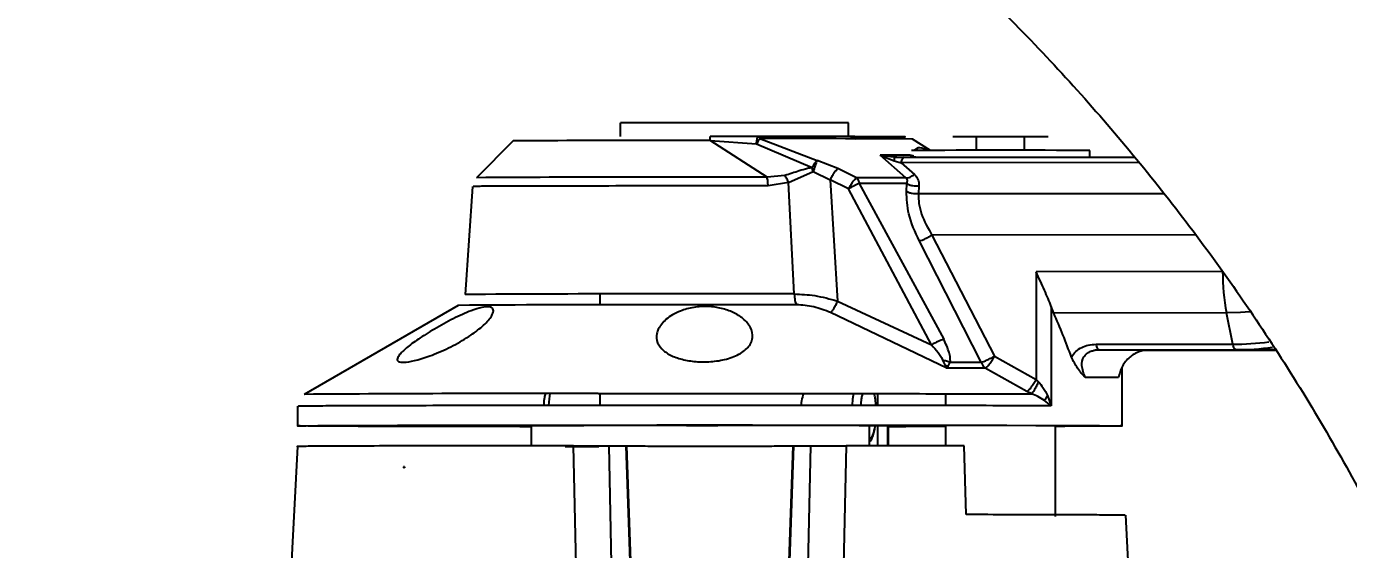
# Model space of a CAD drawing. Header units: millimetres. Extents: x 2028 to 4172, y 863 to 2379.
# Drawn here: x 2922.7 to 3018.9, y 1328.2 to 1366.2 of the extents above; entities that cross this region are included whole.
import ezdxf

# ---------------------------------------------------------------- set-up
doc = ezdxf.new("R2010")
doc.units = ezdxf.units.MM
doc.layers.add('AM_5', color=3, linetype='Continuous', lineweight=25)
doc.styles.add('SLDTEXTSTYLE1', font='txt.shx', dxfattribs={"width": 0.7, "bigfont": 'gbcbig.shx'})
doc.dimstyles.new('SLDDIMSTYLE12$0', dxfattribs={"dimtxt": 12, "dimasz": 10, "dimexe": 0, "dimexo": 0.0625, "dimgap": 0.875, "dimtad": 1, "dimdec": 1, "dimlfac": 1.8, "dimrnd": 1e-09, "dimzin": 12, "dimdsep": 46, "dimtxsty": 'SLDTEXTSTYLE1', "dimcen": 0.09, "dimdle": 8.16, "dimclrd": 3, "dimclre": 3, "dimadec": 0, "dimazin": 3, "dimtfac": 1, "dimtdec": 1, "dimtofl": 0, "dimtmove": 0, "dimatfit": 3, "dimfxl": 0, "dimfrac": 2, "dimtolj": 1, "dimlwd": 5, "dimlwe": 5, "dimarcsym": 0})
doc.dimstyles.new('SLDDIMSTYLE12$3', dxfattribs={"dimtxt": 12, "dimasz": 10, "dimexe": 0, "dimexo": 0.0625, "dimgap": 0.875, "dimtad": 1, "dimdec": 1, "dimlfac": 1.8, "dimrnd": 1e-09, "dimzin": 12, "dimdsep": 46, "dimtxsty": 'SLDTEXTSTYLE1', "dimcen": 0.09, "dimdle": 8.16, "dimclrd": 3, "dimclre": 3, "dimadec": 0, "dimazin": 3, "dimtfac": 1, "dimtdec": 1, "dimtofl": 0, "dimtmove": 0, "dimatfit": 3, "dimfxl": 0, "dimfrac": 2, "dimtolj": 1, "dimlwd": 5, "dimlwe": 5, "dimarcsym": 0})

# ---------------------------------------------------------------- blocks, each defined once
blk = doc.blocks.new('*D55')
at = {"layer": 'AM_5', "color": 3, "lineweight": 5, "transparency": 16777216}
blk.add_line((2887.383, 1399.532), (2887.383, 1435.323), dxfattribs=at)
at = {"layer": 'AM_5', "color": 3, "linetype": 'Continuous', "lineweight": 5, "transparency": 16777216}
for p, q in [((2897.383, 1435.323), (3054.461, 1435.323)), ((3064.461, 1333.633), (3064.461, 1435.323))]:
    blk.add_line(p, q, dxfattribs=at)
at = {"layer": 'AM_5', "color": 3, "transparency": 16777216}
for points in [[(2897.383, 1436.99), (2897.383, 1433.657), (2887.383, 1435.323)], [(3054.461, 1436.99), (3054.461, 1433.657), (3064.461, 1435.323)]]:
    blk.add_solid(points, dxfattribs=at)
at = {"layer": 'Defpoints', "color": 0, "transparency": 16777216}
for p in [(3064.461, 1435.323), (2887.383, 1399.47), (3064.461, 1333.57)]:
    blk.add_point(p, dxfattribs=at)
at = {"layer": 'AM_5', "color": 0, "transparency": 16777216, "insert": (2975.922, 1442.198), "char_height": 12, "attachment_point": 5, "style": 'SLDTEXTSTYLE1'}
blk.add_mtext('\\A1;178', dxfattribs=at)
blk = doc.blocks.new('*D61')
at = {"layer": 'AM_5', "color": 3, "lineweight": 5, "transparency": 16777216}
blk.add_line((3179.728, 1376.785), (3194.078, 1376.785), dxfattribs=at)
at = {"layer": 'AM_5', "color": 3, "linetype": 'Continuous', "lineweight": 5, "transparency": 16777216}
for p, q in [((3194.078, 1366.785), (3194.078, 1269.336)), ((2934.133, 1259.336), (3194.078, 1259.336))]:
    blk.add_line(p, q, dxfattribs=at)
at = {"layer": 'AM_5', "color": 3, "transparency": 16777216}
for points in [[(3192.412, 1366.785), (3195.745, 1366.785), (3194.078, 1376.785)], [(3192.412, 1269.336), (3195.745, 1269.336), (3194.078, 1259.336)]]:
    blk.add_solid(points, dxfattribs=at)
at = {"layer": 'Defpoints', "color": 0, "transparency": 16777216}
for p in [(3179.665, 1376.785), (2934.071, 1259.336), (3194.078, 1259.336)]:
    blk.add_point(p, dxfattribs=at)
at = {"layer": 'AM_5', "color": 0, "transparency": 16777216, "insert": (3187.203, 1327.29), "char_height": 12, "attachment_point": 5, "rotation": 90, "style": 'SLDTEXTSTYLE1'}
blk.add_mtext('\\A1;115', dxfattribs=at)
blk = doc.blocks.new('*D46')
at = {"layer": 'AM_5', "color": 3, "linetype": 'Continuous', "lineweight": 5, "transparency": 16777216}
blk.add_line((3051.198, 1412.091), (3017.515, 1386.092), dxfattribs=at)
at = {"layer": 'AM_5', "color": 3, "lineweight": 5, "transparency": 16777216}
for p, q in [((2950.139, 1334.154), (2950.319, 1334.154)), ((2950.229, 1334.064), (2950.229, 1334.244))]:
    blk.add_line(p, q, dxfattribs=at)
at = {"layer": 'AM_5', "color": 3, "transparency": 16777216}
blk.add_solid([(3016.497, 1387.411), (3018.533, 1384.773), (3009.599, 1379.982)], dxfattribs=at)
at = {"layer": 'Defpoints', "color": 0, "transparency": 16777216}
for p in [(3009.599, 1379.982), (2890.858, 1288.327)]:
    blk.add_point(p, dxfattribs=at)
at = {"layer": 'AM_5', "color": 0, "transparency": 16777216, "insert": (3034.114, 1407.589), "char_height": 12, "attachment_point": 5, "rotation": 37.66418, "style": 'SLDTEXTSTYLE1'}
blk.add_mtext('\\A1;%%C345', dxfattribs=at)

msp = doc.modelspace()

# ---------------------------------------------------------------- linework, layer by layer
at = {"color": 7, "linetype": 'Continuous', "lineweight": 25}
for p, q in [((2965.975, 1358.172), (2965.975, 1359.172)), ((2982.557, 1358.165), (2982.557, 1359.165)), ((2975.968, 1358.18), (2972.485, 1358.18)), ((2975.924, 1358.095), (2975.946, 1358.161)), ((2975.946, 1358.161), (2975.968, 1358.18)), ((2991.877, 1358.157), (2990.145, 1358.164)), ((2991.877, 1357.177), (2991.877, 1358.157)), ((2995.341, 1358.157), (2991.877, 1358.157)), ((2997.073, 1358.164), (2995.341, 1358.157)), ((2995.341, 1358.157), (2995.341, 1357.177)), ((2958.168, 1357.858), (2955.5, 1355.19)), ((2972.486, 1357.889), (2968.521, 1357.887)), ((2976.633, 1355.225), (2972.486, 1357.889)), ((2972.486, 1357.889), (2975.872, 1357.649)), ((2975.872, 1357.649), (2975.896, 1357.928)), ((2975.872, 1357.649), (2979.905, 1355.93)), ((2976.099, 1358.028), (2980.264, 1356.44)), ((2988.515, 1357.172), (2987.205, 1357.997)), ((2987.617, 1357.363), (2987.36, 1357.185)), ((3000.109, 1356.682), (3000.109, 1357.164)), ((2981.776, 1355.847), (2980.264, 1356.44)), ((2986.736, 1355.176), (2984.845, 1356.828)), ((2984.845, 1356.828), (2985.872, 1356.407)), ((2985.627, 1356.713), (2984.845, 1356.828)), ((2985.892, 1356.674), (2985.627, 1356.713)), ((2985.872, 1356.407), (2986.375, 1356.276)), ((2986.536, 1356.648), (2985.884, 1356.665)), ((2986.074, 1356.673), (2985.892, 1356.674)), ((2985.892, 1356.674), (2986.595, 1356.674)), ((3003.695, 1356.286), (2986.375, 1356.276)), ((2986.375, 1356.276), (2987.351, 1355.421)), ((2986.595, 1356.674), (2991.817, 1356.677)), ((2991.817, 1356.677), (3003.38, 1356.684)), ((2977.932, 1355.347), (2976.633, 1355.225)), ((2978.193, 1354.832), (2979.988, 1355.646)), ((2979.988, 1355.646), (2979.946, 1355.79)), ((2979.988, 1355.646), (2981.228, 1355.037)), ((2983.134, 1355.183), (2981.776, 1355.847)), ((2955.209, 1354.555), (2954.66, 1346.703)), ((2978.193, 1354.832), (2976.704, 1354.588)), ((2978.606, 1346.739), (2978.193, 1354.832)), ((2981.228, 1355.037), (2981.745, 1346.221)), ((2982.563, 1354.373), (2981.228, 1355.037)), ((2988.596, 1343.047), (2982.563, 1354.373)), ((2983.337, 1354.769), (2989.484, 1343.444)), ((2986.795, 1354.763), (2983.337, 1354.769)), ((2986.768, 1354.182), (2986.795, 1354.763)), ((2987.674, 1354.595), (2987.636, 1354.014)), ((3005.486, 1354.024), (2987.636, 1354.014)), ((2992.199, 1341.775), (2987.71, 1350.585)), ((3007.815, 1351.028), (2988.621, 1351.016)), ((2988.621, 1351.016), (2993.163, 1342.207)), ((3009.772, 1348.363), (2996.205, 1348.354)), ((2996.205, 1348.354), (2996.205, 1340.526)), ((2964.461, 1346.737), (2964.461, 1345.942)), ((2954.163, 1345.907), (2942.961, 1339.44)), ((2981.745, 1346.221), (2988.596, 1343.047)), ((2997.309, 1345.82), (2997.309, 1338.61)), ((2997.49, 1345.353), (2997.309, 1345.82)), ((2989.712, 1341.348), (2981.242, 1345.391)), ((3010.048, 1345.361), (2997.49, 1345.353)), ((3010.517, 1343.09), (3010.048, 1345.361)), ((3000.371, 1342.635), (3000.744, 1342.714)), ((3000.568, 1343.084), (3010.517, 1343.09)), ((2989.4, 1341.931), (2989.574, 1341.543)), ((2989.797, 1341.483), (2989.961, 1341.78)), ((2992.199, 1341.775), (2992.327, 1341.528)), ((2993.163, 1342.207), (2996.205, 1340.526)), ((3000.788, 1342.683), (3010.737, 1342.689)), ((3004.372, 1342.656), (3013.622, 1342.662)), ((3013.619, 1342.667), (3010.737, 1342.689)), ((2989.574, 1341.543), (2989.712, 1341.348)), ((2989.797, 1341.483), (2989.574, 1341.543)), ((2989.712, 1341.348), (2989.797, 1341.483)), ((2992.327, 1341.528), (2992.506, 1341.342)), ((2995.534, 1339.662), (2992.506, 1341.342)), ((3002.461, 1337.151), (3002.461, 1341.406)), ((2996.205, 1340.526), (2996.38, 1340.342)), ((2964.461, 1339.5), (2964.461, 1339.329)), ((2964.461, 1339.323), (2964.465, 1338.635)), ((2984.685, 1338.632), (2984.685, 1339.497)), ((2989.609, 1339.491), (2989.609, 1338.626)), ((2995.882, 1339.478), (2995.534, 1339.662)), ((2997.309, 1338.61), (2996.818, 1338.987)), ((2997.027, 1339.362), (2997.309, 1338.61)), ((2942.461, 1338.574), (2942.461, 1337.151)), ((2959.461, 1337.151), (2959.461, 1335.651)), ((2984.092, 1335.663), (2984.092, 1337.163)), ((2984.685, 1335.653), (2984.685, 1337.163)), ((2985.461, 1337.151), (2985.402, 1337.154)), ((2985.402, 1337.154), (2985.402, 1335.654)), ((2985.461, 1335.651), (2985.461, 1337.151)), ((2989.609, 1337.164), (2989.609, 1335.703)), ((2997.609, 1330.564), (2997.609, 1337.164)), ((2942.461, 1335.651), (2941.458, 1316.506)), ((2961.943, 1335.65), (2964.389, 1335.652)), ((2963.723, 1284.79), (2962.538, 1335.711)), ((2966.198, 1284.752), (2965.138, 1335.708)), ((2965.138, 1335.708), (2966.35, 1335.698)), ((2966.35, 1335.698), (2967.839, 1292.679)), ((2966.35, 1335.698), (2966.428, 1335.697)), ((2967.89, 1293.567), (2966.428, 1335.697)), ((2978.494, 1335.697), (2977.032, 1293.567)), ((2977.083, 1292.679), (2978.572, 1335.698)), ((2978.494, 1335.697), (2978.572, 1335.698)), ((2978.572, 1335.698), (2979.784, 1335.708)), ((2979.784, 1335.708), (2978.724, 1284.752)), ((2982.384, 1335.711), (2981.199, 1284.79)), ((2991.119, 1330.702), (2990.969, 1335.701)), ((3003.943, 1307.371), (3002.723, 1330.651))]:
    msp.add_line(p, q, dxfattribs=at)
at = {"color": 7, "linetype": 'Continuous', "lineweight": 25, "flags": 128}
for points in [[(2978.778, 1345.944), (2977.403, 1345.945), (2975.998, 1345.945), (2974.571, 1345.946), (2973.131, 1345.946), (2971.686, 1345.946), (2970.247, 1345.946), (2968.821, 1345.945), (2967.417, 1345.945)], [(3011.758, 1345.444), (3011.059, 1345.39), (3010.048, 1345.361)], [(3010.737, 1342.689), (3010.705, 1342.696), (3010.674, 1342.716), (3010.643, 1342.749), (3010.614, 1342.795), (3010.586, 1342.853), (3010.56, 1342.922), (3010.537, 1343.002), (3010.517, 1343.09)], [(2989.961, 1341.78), (2990.256, 1341.779), (2990.547, 1341.779), (2990.834, 1341.778), (2991.116, 1341.778), (2991.394, 1341.777), (2991.667, 1341.776), (2991.935, 1341.776), (2992.199, 1341.775)], [(2960.826, 1339.498), (2960.77, 1339.106), (2960.731, 1338.638)], [(2982.839, 1338.644), (2982.879, 1339.119), (2982.938, 1339.525)], [(2959.461, 1337.093), (2958.632, 1337.094), (2955.835, 1337.098), (2953.232, 1337.102), (2950.855, 1337.106), (2948.732, 1337.112), (2946.886, 1337.117), (2945.341, 1337.123), (2944.113, 1337.13), (2943.218, 1337.137), (2942.665, 1337.143), (2942.462, 1337.15), (2942.611, 1337.157), (2943.109, 1337.164), (2943.952, 1337.171), (2945.129, 1337.177), (2946.626, 1337.183), (2948.426, 1337.189), (2950.508, 1337.195), (2952.848, 1337.199), (2955.417, 1337.204), (2958.186, 1337.207), (2961.123, 1337.21), (2964.192, 1337.213), (2967.358, 1337.214), (2970.585, 1337.215), (2973.833, 1337.215), (2977.065, 1337.214), (2980.243, 1337.213), (2983.33, 1337.211), (2986.29, 1337.208), (2989.087, 1337.204), (2991.689, 1337.2), (2994.066, 1337.195), (2996.19, 1337.19), (2998.036, 1337.184), (2999.581, 1337.178), (3000.809, 1337.172), (3001.704, 1337.165), (3002.257, 1337.158), (3002.46, 1337.151), (3002.311, 1337.144), (3001.813, 1337.138), (3000.97, 1337.131), (2999.793, 1337.124), (2998.296, 1337.118), (2997.609, 1337.116)], [(2954.184, 1337.167), (2955.224, 1337.168), (2956.047, 1337.169), (2956.564, 1337.171), (2956.718, 1337.174), (2956.493, 1337.176), (2955.913, 1337.178), (2955.041, 1337.18), (2953.972, 1337.181), (2952.822, 1337.181), (2951.714, 1337.18), (2950.77, 1337.179), (2950.091, 1337.177), (2949.751, 1337.175), (2949.787, 1337.172), (2950.195, 1337.17), (2950.93, 1337.168), (2951.914, 1337.167), (2953.039, 1337.166), (2954.184, 1337.167)], [(2959.461, 1337.148), (2958.951, 1337.147), (2958.575, 1337.146), (2958.427, 1337.144), (2958.523, 1337.142), (2958.852, 1337.141), (2959.383, 1337.14), (2959.461, 1337.139)], [(2973.042, 1337.191), (2974.082, 1337.192), (2974.905, 1337.194), (2975.421, 1337.196), (2975.575, 1337.198), (2975.35, 1337.201), (2974.771, 1337.203), (2973.899, 1337.204), (2972.83, 1337.205), (2971.679, 1337.205), (2970.572, 1337.205), (2969.627, 1337.203), (2968.949, 1337.201), (2968.609, 1337.199), (2968.645, 1337.196), (2969.053, 1337.194), (2969.788, 1337.192), (2970.772, 1337.191), (2971.897, 1337.19), (2973.042, 1337.191)], [(2985.402, 1337.154), (2985.97, 1337.155), (2986.347, 1337.156), (2986.495, 1337.158), (2986.399, 1337.159), (2986.07, 1337.161), (2985.539, 1337.162), (2984.858, 1337.163), (2984.092, 1337.163)], [(2989.609, 1337.098), (2989.505, 1337.098), (2986.736, 1337.094), (2985.461, 1337.093)]]:
    msp.add_lwpolyline(points, dxfattribs=at)
at = {"color": 7, "linetype": 'Continuous', "lineweight": 25}
for centre, radius, start, end in [((2972.261, -2948.187), 4307.364, 89.863044, 90.083616), ((2965.963, 433.028), 924.863, 89.841485, 90.482886), ((2978.578, 236.495), 1121.535, 89.559285, 90.126636), ((2993.516, 188.529), 1168.654, 89.676774, 90.313028), ((2981.434, -139.515), 1496.347, 89.785585, 89.869384), ((2970.107, -1079.601), 2434.835, 89.84643, 90.343727), ((2977.763, -2542.336), 3897.522, 89.868101, 89.921049), ((3025.031, 1348.25), 15.259, 179.57667, 190.91491), ((2970.979, -1567.263), 2914.012, 89.850034, 90.320855), ((2964.395, 70.273), 1275.675, 89.864263, 90.459581), ((3010.504, 1363.066), 19.976, 270.03668, 277.56628), ((3010.724, 1363.034), 20.345, 270.03668, 277.54673), ((2981.914, -2901.033), 4242.388, 89.85695, 89.894675), ((2959.655, -786.972), 2126.477, 89.874039, 90.449805), ((2973.219, -1525.873), 2863.057, 89.782405, 90.275337), ((2887.461, 1260.836), 75, 10.54851, 92.46086)]:
    msp.add_arc(centre, radius, start, end, dxfattribs=at)
msp.add_ellipse((2972.461, 1333.318), major_axis=(-15.33, 38.74), ratio=0.665646, start_param=4.677315, end_param=4.759962, dxfattribs=at)
for points, knots in [([(2887.028, 1090.605), (2889.588, 1090.63), (2893.169, 1090.665), (2898.438, 1090.943), (2902.902, 1091.279), (2908.219, 1091.844), (2913.788, 1092.618), (2919.601, 1093.628), (2925.572, 1094.884), (2931.648, 1096.394), (2937.786, 1098.165), (2943.951, 1100.199), (2950.115, 1102.499), (2956.252, 1105.064), (2962.34, 1107.894), (2968.359, 1110.988), (2974.292, 1114.343), (2980.121, 1117.955), (2985.831, 1121.82), (2991.407, 1125.935), (2996.834, 1130.292), (3002.1, 1134.886), (3007.191, 1139.711), (3012.096, 1144.758), (3016.803, 1150.021), (3021.3, 1155.491), (3025.579, 1161.159), (3029.627, 1167.017), (3033.437, 1173.053), (3036.999, 1179.259), (3040.304, 1185.624), (3043.345, 1192.136), (3046.114, 1198.785), (3048.604, 1205.56), (3050.81, 1212.447), (3052.724, 1219.436), (3054.343, 1226.514), (3055.661, 1233.668), (3056.674, 1240.885), (3057.378, 1248.152), (3057.771, 1255.456), (3057.85, 1262.784), (3057.613, 1270.122), (3057.059, 1277.457), (3056.186, 1284.774), (3054.996, 1292.061), (3053.488, 1299.304), (3051.663, 1306.488), (3049.523, 1313.601), (3047.069, 1320.629), (3044.304, 1327.557), (3041.231, 1334.374), (3037.854, 1341.064), (3034.176, 1347.616), (3030.203, 1354.016), (3025.938, 1360.252), (3021.387, 1366.31), (3016.555, 1372.178), (3011.448, 1377.844), (3006.071, 1383.297), (3000.624, 1388.345), (2995.151, 1392.997), (2989.693, 1397.266), (2984.068, 1401.309), (2978.286, 1405.117), (2972.359, 1408.685), (2966.296, 1412.007), (2960.111, 1415.077), (2953.814, 1417.891), (2947.42, 1420.443), (2940.945, 1422.729), (2934.407, 1424.745), (2927.832, 1426.488), (2921.26, 1427.953), (2914.766, 1429.134), (2908.476, 1430.031), (2902.953, 1430.615), (2898.07, 1430.982), (2893.246, 1431.222), (2887.271, 1431.339), (2881.754, 1431.229), (2876.485, 1430.957), (2872.021, 1430.62), (2866.705, 1430.055), (2861.136, 1429.281), (2855.322, 1428.271), (2849.351, 1427.015), (2843.275, 1425.504), (2837.137, 1423.734), (2830.972, 1421.699), (2824.808, 1419.4), (2818.672, 1416.835), (2812.583, 1414.004), (2806.564, 1410.911), (2800.631, 1407.556), (2794.802, 1403.944), (2789.092, 1400.078), (2783.517, 1395.964), (2778.089, 1391.607), (2772.824, 1387.013), (2767.732, 1382.188), (2762.828, 1377.141), (2758.121, 1371.878), (2753.623, 1366.408), (2749.345, 1360.739), (2745.296, 1354.882), (2741.486, 1348.846), (2737.925, 1342.64), (2734.62, 1336.275), (2731.577, 1329.763), (2728.815, 1323.111), (2726.478, 1316.829), (2725.2, 1312.724), (2724.636, 1310.916)], [0, 0, 0, 0, 0.010207, 0.014274, 0.021037, 0.028056, 0.035587, 0.043451, 0.051578, 0.059911, 0.06841, 0.077044, 0.085791, 0.094634, 0.103558, 0.112554, 0.121612, 0.130726, 0.13989, 0.149098, 0.158347, 0.167633, 0.176954, 0.186306, 0.195688, 0.205098, 0.214535, 0.223996, 0.233481, 0.242989, 0.252518, 0.262068, 0.271639, 0.281229, 0.290838, 0.300466, 0.310113, 0.319778, 0.329461, 0.339162, 0.348881, 0.358618, 0.368373, 0.378146, 0.387938, 0.397748, 0.407578, 0.417427, 0.427296, 0.437185, 0.447097, 0.457031, 0.466988, 0.47697, 0.486979, 0.497016, 0.507082, 0.517181, 0.527315, 0.537488, 0.547704, 0.556915, 0.566123, 0.575327, 0.584526, 0.593719, 0.602905, 0.612082, 0.621247, 0.630396, 0.639524, 0.64862, 0.657668, 0.666638, 0.675463, 0.683979, 0.691963, 0.697606, 0.703501, 0.71122, 0.721427, 0.725494, 0.732257, 0.739276, 0.746807, 0.754671, 0.762798, 0.771131, 0.77963, 0.788264, 0.797011, 0.805853, 0.814778, 0.823774, 0.832832, 0.841946, 0.85111, 0.860318, 0.869567, 0.878853, 0.888174, 0.897526, 0.906908, 0.916318, 0.925755, 0.935216, 0.944701, 0.954208, 0.963738, 0.973288, 0.982858, 0.992449, 1, 1, 1, 1]), ([(2887.844, 1411.294), (2890.245, 1411.256), (2893.603, 1411.204), (2898.546, 1410.9), (2902.736, 1410.543), (2907.723, 1409.952), (2912.944, 1409.153), (2918.39, 1408.115), (2923.978, 1406.831), (2929.657, 1405.293), (2935.385, 1403.495), (2941.129, 1401.434), (2946.859, 1399.11), (2952.551, 1396.523), (2958.183, 1393.673), (2963.735, 1390.563), (2969.188, 1387.196), (2974.525, 1383.577), (2979.731, 1379.71), (2984.79, 1375.601), (2989.688, 1371.257), (2994.411, 1366.684), (2998.947, 1361.891), (3003.283, 1356.885), (3007.408, 1351.676), (3011.31, 1346.273), (3014.979, 1340.685), (3018.406, 1334.924), (3021.58, 1329.001), (3024.494, 1322.926), (3027.138, 1316.711), (3029.507, 1310.369), (3031.591, 1303.911), (3033.386, 1297.352), (3034.886, 1290.704), (3036.084, 1283.98), (3036.981, 1277.194), (3037.557, 1270.36), (3037.831, 1264.294), (3037.779, 1260.51), (3037.759, 1259.016)], [0, 0, 0, 0, 0.030295, 0.042386, 0.06249, 0.08336, 0.105754, 0.129143, 0.153315, 0.178102, 0.203384, 0.229071, 0.255096, 0.281407, 0.307965, 0.334738, 0.361698, 0.388826, 0.416105, 0.443519, 0.471057, 0.498709, 0.526466, 0.554321, 0.582267, 0.6103, 0.638414, 0.666606, 0.694872, 0.72321, 0.751616, 0.780088, 0.808626, 0.837227, 0.86589, 0.894615, 0.9234, 0.952246, 0.981152, 1, 1, 1, 1]), ([(2982.733, 1358.13), (2983.506, 1358.132), (2985.078, 1358.136), (2986.413, 1358.144), (2986.833, 1358.151), (2986.271, 1358.159), (2984.803, 1358.167), (2982.472, 1358.173), (2979.467, 1358.178), (2977.121, 1358.179), (2975.968, 1358.18)], [0, 0, 0, 0, 0.122854, 0.25, 0.377146, 0.5, 0.622854, 0.75, 0.877146, 1, 1, 1, 1]), ([(2976.099, 1358.028), (2976.062, 1357.979), (2975.987, 1357.881), (2975.91, 1357.726), (2975.872, 1357.649)], [0, 0, 0, 0, 0.5, 1, 1, 1, 1]), ([(2975.896, 1357.928), (2975.9, 1357.944), (2975.908, 1357.978), (2975.914, 1358.01), (2975.916, 1358.051), (2975.922, 1358.075), (2975.924, 1358.094), (2975.924, 1358.095), (2975.924, 1358.095), (2975.924, 1358.095), (2975.924, 1358.095), (2975.924, 1358.095)], [0, 0, 0, 0, 0.238986, 0.50804, 0.541991, 0.977906, 0.994179, 0.998396, 0.999525, 0.999942, 1, 1, 1, 1]), ([(2988.277, 1357.171), (2988.272, 1357.174), (2987.948, 1357.341), (2987.781, 1357.352), (2987.617, 1357.363)], [0, 0, 0, 0, 0.018268, 1, 1, 1, 1]), ([(2980.264, 1356.44), (2980.207, 1356.38), (2980.093, 1356.26), (2979.968, 1356.04), (2979.905, 1355.93)], [0, 0, 0, 0, 0.5, 1, 1, 1, 1]), ([(2980.264, 1356.44), (2980.243, 1356.386), (2980.208, 1356.296), (2980.136, 1356.098), (2980.065, 1355.888), (2980.013, 1355.726), (2979.988, 1355.646)], [0, 0, 0, 0, 0.302087, 0.504257, 0.757387, 1, 1, 1, 1]), ([(2985.892, 1356.674), (2985.89, 1356.671), (2985.886, 1356.664), (2985.881, 1356.609), (2985.876, 1356.526), (2985.874, 1356.446), (2985.872, 1356.407)], [0, 0, 0, 0, 0.2509657, 0.5042502, 0.7553533, 1, 1, 1, 1]), ([(2987.034, 1356.822), (2987.091, 1356.819), (2987.17, 1356.815), (2987.284, 1356.778), (2987.313, 1356.768)], [0, 0, 0, 0, 0.7390076, 1, 1, 1, 1]), ([(2987.463, 1356.675), (2987.394, 1356.681), (2987.242, 1356.694), (2987.107, 1356.777), (2987.034, 1356.822)], [0, 0, 0, 0, 0.453842, 1, 1, 1, 1]), ([(2979.905, 1355.93), (2979.791, 1355.904), (2979.477, 1355.835), (2978.81, 1355.635), (2978.276, 1355.46), (2977.932, 1355.347)], [0, 0, 0, 0, 0.168585, 0.464004, 1, 1, 1, 1]), ([(2978.193, 1354.832), (2978.154, 1354.926), (2978.077, 1355.113), (2977.98, 1355.269), (2977.932, 1355.347)], [0, 0, 0, 0, 0.502158, 1, 1, 1, 1]), ([(2979.946, 1355.79), (2979.946, 1355.79), (2979.946, 1355.791), (2979.945, 1355.791), (2979.945, 1355.793), (2979.944, 1355.795), (2979.943, 1355.801), (2979.94, 1355.811), (2979.934, 1355.832), (2979.922, 1355.873), (2979.912, 1355.907), (2979.905, 1355.93)], [0, 0, 0, 0, 0.001806, 0.005014, 0.015636, 0.031294, 0.062608, 0.125235, 0.250466, 0.500758, 1, 1, 1, 1]), ([(2981.228, 1355.037), (2981.269, 1355.123), (2981.354, 1355.298), (2981.502, 1355.537), (2981.649, 1355.734), (2981.734, 1355.81), (2981.776, 1355.847)], [0, 0, 0, 0, 0.244619, 0.500002, 0.755384, 1, 1, 1, 1]), ([(2986.736, 1355.176), (2986.783, 1355.178), (2986.878, 1355.182), (2987.035, 1355.232), (2987.196, 1355.309), (2987.299, 1355.384), (2987.351, 1355.421)], [0, 0, 0, 0, 0.247453, 0.499968, 0.752499, 1, 1, 1, 1]), ([(2987.351, 1355.421), (2987.449, 1355.31), (2987.657, 1355.073), (2987.668, 1354.76), (2987.674, 1354.595)], [0, 0, 0, 0, 0.471453, 1, 1, 1, 1]), ([(2976.704, 1354.588), (2975.214, 1354.589), (2972.233, 1354.59), (2967.7, 1354.588), (2963.514, 1354.584), (2959.929, 1354.578), (2957.228, 1354.57), (2955.509, 1354.562), (2955.331, 1354.555), (2955.245, 1354.552)], [0, 0, 0, 0, 0.144192, 0.288383, 0.432575, 0.576766, 0.720958, 0.86515, 1, 1, 1, 1]), ([(2982.563, 1354.373), (2982.607, 1354.459), (2982.697, 1354.636), (2982.851, 1354.876), (2983.004, 1355.072), (2983.091, 1355.146), (2983.134, 1355.183)], [0, 0, 0, 0, 0.2444, 0.49997, 0.755555, 1, 1, 1, 1]), ([(2982.965, 1354.599), (2982.965, 1354.599), (2982.964, 1354.599), (2982.963, 1354.598), (2982.961, 1354.597), (2982.957, 1354.595), (2982.95, 1354.591), (2982.935, 1354.583), (2982.905, 1354.568), (2982.846, 1354.537), (2982.728, 1354.471), (2982.629, 1354.412), (2982.563, 1354.373)], [0, 0, 0, 0, 0.001045, 0.003065, 0.008281, 0.016921, 0.032546, 0.063795, 0.126292, 0.251273, 0.501129, 1, 1, 1, 1]), ([(2983.337, 1354.769), (2983.279, 1354.745), (2983.164, 1354.698), (2983.031, 1354.632), (2982.965, 1354.599)], [0, 0, 0, 0, 0.5, 1, 1, 1, 1]), ([(2983.134, 1355.183), (2983.176, 1355.127), (2983.26, 1355.015), (2983.311, 1354.851), (2983.337, 1354.769)], [0, 0, 0, 0, 0.5, 1, 1, 1, 1]), ([(2986.795, 1354.763), (2986.819, 1354.842), (2986.854, 1354.953), (2986.809, 1355.096), (2986.759, 1355.15), (2986.736, 1355.176)], [0, 0, 0, 0, 0.557798, 0.788916, 1, 1, 1, 1]), ([(2986.795, 1354.763), (2986.856, 1354.732), (2986.981, 1354.669), (2987.205, 1354.611), (2987.442, 1354.581), (2987.597, 1354.59), (2987.674, 1354.595)], [0, 0, 0, 0, 0.246502, 0.500004, 0.753505, 1, 1, 1, 1]), ([(2987.71, 1350.585), (2987.403, 1351.251), (2986.835, 1352.486), (2986.789, 1353.647), (2986.768, 1354.182)], [0, 0, 0, 0, 0.539506, 1, 1, 1, 1]), ([(2987.636, 1354.014), (2987.562, 1354.01), (2987.411, 1354.002), (2987.179, 1354.031), (2986.956, 1354.088), (2986.831, 1354.151), (2986.768, 1354.182)], [0, 0, 0, 0, 0.242489, 0.494409, 0.74924, 1, 1, 1, 1]), ([(2987.636, 1354.014), (2987.642, 1353.781), (2987.653, 1353.308), (2987.914, 1352.278), (2988.338, 1351.521), (2988.621, 1351.016)], [0, 0, 0, 0, 0.2446516, 0.496463, 1, 1, 1, 1]), ([(2987.71, 1350.585), (2987.771, 1350.607), (2987.895, 1350.653), (2988.13, 1350.759), (2988.381, 1350.883), (2988.542, 1350.972), (2988.621, 1351.016)], [0, 0, 0, 0, 0.245075, 0.499996, 0.754919, 1, 1, 1, 1]), ([(2997.309, 1345.82), (2997.149, 1346.214), (2996.816, 1347.035), (2996.399, 1347.902), (2996.207, 1348.35), (2996.205, 1348.354)], [0, 0, 0, 0, 0.477779, 0.994985, 1, 1, 1, 1]), ([(2978.606, 1346.739), (2979.104, 1346.717), (2980.162, 1346.672), (2981.198, 1346.377), (2981.745, 1346.221)], [0, 0, 0, 0, 0.471385, 1, 1, 1, 1]), ([(2949.855, 1342.289), (2950.014, 1342.46), (2950.332, 1342.8), (2951.262, 1343.47), (2952.436, 1344.207), (2953.788, 1344.951), (2955.003, 1345.507), (2955.909, 1345.793), (2956.468, 1345.835), (2956.736, 1345.671), (2956.726, 1345.405), (2956.533, 1345.013), (2956.061, 1344.474), (2955.09, 1343.72), (2953.83, 1342.977), (2952.452, 1342.35), (2951.231, 1341.937), (2950.349, 1341.759), (2949.842, 1341.78), (2949.656, 1341.954), (2949.788, 1342.177), (2949.855, 1342.289)], [0, 0, 0, 0, 0.0572959, 0.1144064, 0.1768523, 0.2429092, 0.3066203, 0.3511087, 0.3957411, 0.4371029, 0.4799762, 0.5018932, 0.5637013, 0.6253391, 0.691324, 0.755612, 0.8133895, 0.8639885, 0.9099509, 0.954615, 1, 1, 1, 1]), ([(2968.713, 1344.182), (2968.876, 1344.428), (2969.205, 1344.92), (2970.173, 1345.481), (2971.277, 1345.795), (2972.339, 1345.862), (2973.339, 1345.717), (2974.219, 1345.402), (2974.967, 1344.923), (2975.496, 1344.287), (2975.628, 1343.666), (2975.444, 1343.066), (2974.963, 1342.53), (2974.029, 1342.07), (2972.871, 1341.821), (2971.711, 1341.782), (2970.655, 1341.912), (2969.746, 1342.193), (2969.032, 1342.619), (2968.596, 1343.189), (2968.535, 1343.738), (2968.671, 1344.078), (2968.713, 1344.182)], [0, 0, 0, 0, 0.063087, 0.126441, 0.171673, 0.217072, 0.258606, 0.301035, 0.348883, 0.404623, 0.467741, 0.504328, 0.562636, 0.621168, 0.673865, 0.720989, 0.765716, 0.811139, 0.859772, 0.913518, 0.973314, 1, 1, 1, 1]), ([(2981.242, 1345.391), (2980.842, 1345.541), (2980.245, 1345.764), (2979.391, 1345.919), (2978.982, 1345.936), (2978.778, 1345.944)], [0, 0, 0, 0, 0.5029054, 0.7521632, 1, 1, 1, 1]), ([(2981.745, 1346.221), (2981.708, 1346.132), (2981.632, 1345.952), (2981.497, 1345.707), (2981.361, 1345.507), (2981.281, 1345.429), (2981.242, 1345.391)], [0, 0, 0, 0, 0.2469575, 0.5031703, 0.7576949, 1, 1, 1, 1]), ([(2989.484, 1343.444), (2989.423, 1343.424), (2989.299, 1343.383), (2989.069, 1343.286), (2988.828, 1343.172), (2988.672, 1343.088), (2988.596, 1343.047)], [0, 0, 0, 0, 0.245495, 0.5, 0.754505, 1, 1, 1, 1]), ([(2988.596, 1343.047), (2988.763, 1342.86), (2989.008, 1342.584), (2989.278, 1342.206), (2989.36, 1342.02), (2989.4, 1341.931)], [0, 0, 0, 0, 0.525093, 0.773335, 1, 1, 1, 1]), ([(2989.961, 1341.78), (2989.962, 1341.888), (2989.965, 1342.117), (2989.837, 1342.684), (2989.63, 1343.129), (2989.484, 1343.444)], [0, 0, 0, 0, 0.205768, 0.4381197, 1, 1, 1, 1]), ([(2998.77, 1342.157), (2998.867, 1342.297), (2999.058, 1342.572), (2999.491, 1342.862), (2999.996, 1343.05), (3000.374, 1343.073), (3000.568, 1343.084)], [0, 0, 0, 0, 0.264356, 0.518291, 0.752151, 1, 1, 1, 1]), ([(3000.724, 1342.711), (3000.704, 1342.734), (3000.664, 1342.78), (3000.61, 1342.909), (3000.582, 1343.026), (3000.568, 1343.084)], [0, 0, 0, 0, 0.331135, 0.665567, 1, 1, 1, 1]), ([(3000.788, 1342.683), (3000.767, 1342.683), (3000.745, 1342.684), (3000.725, 1342.71), (3000.724, 1342.711)], [0, 0, 0, 0, 0.990236, 1, 1, 1, 1]), ([(2989.4, 1341.931), (2989.499, 1341.919), (2989.702, 1341.893), (2989.874, 1341.818), (2989.961, 1341.78)], [0, 0, 0, 0, 0.491167, 1, 1, 1, 1]), ([(2992.199, 1341.775), (2992.26, 1341.795), (2992.385, 1341.836), (2992.635, 1341.942), (2992.904, 1342.069), (2993.078, 1342.161), (2993.163, 1342.207)], [0, 0, 0, 0, 0.244375, 0.5, 0.755626, 1, 1, 1, 1]), ([(2992.506, 1341.342), (2992.55, 1341.371), (2992.64, 1341.431), (2992.818, 1341.639), (2993.003, 1341.908), (2993.11, 1342.109), (2993.163, 1342.207)], [0, 0, 0, 0, 0.242592, 0.5, 0.757409, 1, 1, 1, 1]), ([(2999.776, 1340.677), (2999.584, 1340.876), (2999.229, 1341.243), (2998.914, 1341.87), (2998.77, 1342.157)], [0, 0, 0, 0, 0.540604, 1, 1, 1, 1]), ([(2999.776, 1340.677), (2999.667, 1340.958), (2999.474, 1341.46), (2999.581, 1342.059), (2999.853, 1342.391), (3000.093, 1342.555), (3000.291, 1342.609), (3000.377, 1342.632)], [0, 0, 0, 0, 0.3799305, 0.6784143, 0.7999061, 0.9131646, 1, 1, 1, 1]), ([(3000.377, 1342.632), (3000.395, 1342.638), (3000.517, 1342.679), (3000.664, 1342.681), (3000.788, 1342.683)], [0, 0, 0, 0, 0.1469409, 1, 1, 1, 1]), ([(3004.372, 1342.656), (3004.253, 1342.65), (3004.021, 1342.637), (3003.659, 1342.533), (3003.315, 1342.366), (3002.86, 1342.034), (3002.395, 1341.439), (3002.269, 1340.939), (3002.199, 1340.659)], [0, 0, 0, 0, 0.098007, 0.19183, 0.292034, 0.399514, 0.663862, 1, 1, 1, 1]), ([(2996.205, 1340.526), (2996.151, 1340.428), (2996.04, 1340.224), (2995.85, 1339.954), (2995.669, 1339.746), (2995.579, 1339.689), (2995.534, 1339.662)], [0, 0, 0, 0, 0.242333, 0.499938, 0.757577, 1, 1, 1, 1]), ([(2996.38, 1340.342), (2996.332, 1340.247), (2996.235, 1340.052), (2996.089, 1339.789), (2995.963, 1339.579), (2995.908, 1339.511), (2995.882, 1339.478)], [0, 0, 0, 0, 0.243228, 0.500005, 0.756779, 1, 1, 1, 1]), ([(2996.38, 1340.342), (2996.493, 1340.213), (2996.755, 1339.911), (2996.928, 1339.562), (2997.027, 1339.362)], [0, 0, 0, 0, 0.4289776, 1, 1, 1, 1]), ([(2960.489, 1339.497), (2960.469, 1339.402), (2960.42, 1339.165), (2960.381, 1338.866), (2960.375, 1338.664), (2960.373, 1338.632)], [0, 0, 0, 0, 0.360158, 0.900515, 1, 1, 1, 1]), ([(2964.33, 1339.5), (2965.761, 1339.501), (2968.624, 1339.502), (2973.052, 1339.503), (2977.454, 1339.502), (2981.747, 1339.5), (2985.835, 1339.496), (2989.614, 1339.491), (2993.048, 1339.485), (2994.937, 1339.48), (2995.882, 1339.478)], [0, 0, 0, 0, 0.1250002, 0.2500004, 0.3750005, 0.5000006, 0.6250005, 0.7500004, 0.8750002, 1, 1, 1, 1]), ([(2979.123, 1338.636), (2979.13, 1338.748), (2979.151, 1339.065), (2979.248, 1339.329), (2979.311, 1339.501)], [0, 0, 0, 0, 0.352094, 1, 1, 1, 1]), ([(2983.47, 1338.633), (2983.473, 1338.723), (2983.482, 1338.947), (2983.527, 1339.241), (2983.57, 1339.42), (2983.589, 1339.498)], [0, 0, 0, 0, 0.273688, 0.687255, 1, 1, 1, 1]), ([(2984.539, 1338.632), (2984.534, 1338.762), (2984.525, 1338.998), (2984.482, 1339.285), (2984.447, 1339.434), (2984.432, 1339.497)], [0, 0, 0, 0, 0.4100606, 0.7487263, 1, 1, 1, 1]), ([(2996.818, 1338.987), (2996.662, 1339.087), (2996.388, 1339.263), (2996.034, 1339.413), (2995.882, 1339.478)], [0, 0, 0, 0, 0.568421, 1, 1, 1, 1]), ([(2997.027, 1339.362), (2996.98, 1339.296), (2996.887, 1339.164), (2996.841, 1339.046), (2996.818, 1338.987)], [0, 0, 0, 0, 0.499999, 1, 1, 1, 1]), ([(2997.309, 1338.61), (2996.251, 1338.613), (2994.134, 1338.619), (2990.088, 1338.626), (2985.554, 1338.632), (2980.603, 1338.636), (2975.405, 1338.638), (2970.116, 1338.638), (2964.899, 1338.636), (2959.914, 1338.632), (2955.316, 1338.627), (2951.244, 1338.619), (2947.829, 1338.611), (2945.159, 1338.601), (2943.377, 1338.59), (2942.488, 1338.581), (2942.554, 1338.575), (2942.577, 1338.574)], [0, 0, 0, 0, 0.068966, 0.137931, 0.206897, 0.275862, 0.344828, 0.413793, 0.482759, 0.551724, 0.62069, 0.689655, 0.758621, 0.827587, 0.896552, 0.965518, 1, 1, 1, 1]), ([(2984.092, 1335.994), (2984.118, 1336.017), (2984.228, 1336.119), (2984.311, 1336.366), (2984.42, 1336.711), (2984.477, 1336.981), (2984.495, 1337.14), (2984.497, 1337.163)], [0, 0, 0, 0, 0.0912693, 0.4016402, 0.6893557, 0.9550926, 1, 1, 1, 1]), ([(2984.472, 1337.163), (2984.467, 1337.127), (2984.446, 1336.969), (2984.388, 1336.732), (2984.301, 1336.475), (2984.202, 1336.273), (2984.129, 1336.24), (2984.092, 1336.224)], [0, 0, 0, 0, 0.0692263, 0.3041188, 0.538703, 0.7735956, 1, 1, 1, 1]), ([(2962.538, 1335.711), (2960.913, 1335.71), (2957.664, 1335.707), (2953.325, 1335.701), (2949.549, 1335.693), (2946.488, 1335.684), (2944.193, 1335.673), (2942.871, 1335.663), (2942.32, 1335.655), (2942.472, 1335.651), (2942.478, 1335.651)], [0, 0, 0, 0, 0.142093, 0.284186, 0.426279, 0.568372, 0.710465, 0.852558, 0.994651, 1, 1, 1, 1]), ([(2962.538, 1335.711), (2962.674, 1335.712), (2962.946, 1335.712), (2963.37, 1335.712), (2963.772, 1335.712), (2964.149, 1335.711), (2964.492, 1335.711), (2964.783, 1335.71), (2965.013, 1335.709), (2965.096, 1335.709), (2965.138, 1335.708)], [0, 0, 0, 0, 0.127216, 0.254434, 0.377921, 0.494728, 0.620624, 0.746733, 0.873295, 1, 1, 1, 1]), ([(2979.784, 1335.708), (2979.825, 1335.709), (2979.908, 1335.709), (2980.135, 1335.71), (2980.422, 1335.711), (2980.767, 1335.711), (2981.152, 1335.712), (2981.562, 1335.712), (2981.983, 1335.712), (2982.25, 1335.712), (2982.384, 1335.711)], [0, 0, 0, 0, 0.125378, 0.250549, 0.376047, 0.500503, 0.624439, 0.749945, 0.874728, 1, 1, 1, 1]), ([(3002.655, 1330.651), (3002.661, 1330.653), (3002.679, 1330.657), (3002.07, 1330.665), (3000.904, 1330.674), (2999.179, 1330.682), (2996.952, 1330.689), (2994.288, 1330.696), (2992.175, 1330.7), (2991.119, 1330.702)], [0, 0, 0, 0, 0.091307, 0.242755, 0.394204, 0.545653, 0.697102, 0.848551, 1, 1, 1, 1])]:
    msp.add_open_spline(points, degree=3, knots=knots, dxfattribs=at)
for points in [[(2972.486, 1357.889), (2972.486, 1357.932), (2972.486, 1358.019), (2972.485, 1358.11), (2972.485, 1358.169), (2972.485, 1358.176), (2972.485, 1358.18)], [(2975.968, 1358.18), (2975.991, 1358.174), (2976.038, 1358.16), (2976.079, 1358.072), (2976.099, 1358.028)], [(2983.118, 1357.975), (2983.058, 1358.02), (2982.937, 1358.109), (2982.801, 1358.123), (2982.733, 1358.13)], [(2986.595, 1356.674), (2986.574, 1356.669), (2986.531, 1356.659), (2986.471, 1356.576), (2986.416, 1356.452), (2986.388, 1356.334), (2986.375, 1356.276)], [(2976.704, 1354.588), (2976.699, 1354.707), (2976.69, 1354.946), (2976.652, 1355.132), (2976.633, 1355.225)], [(2978.606, 1346.739), (2978.61, 1346.658), (2978.618, 1346.496), (2978.655, 1346.274), (2978.708, 1346.08), (2978.754, 1345.989), (2978.778, 1345.944)], [(3000.788, 1342.683), (3001.706, 1342.678), (3003.542, 1342.67), (3004.095, 1342.661), (3004.372, 1342.656)], [(3002.199, 1340.659), (3001.951, 1340.662), (3001.455, 1340.669), (3000.335, 1340.674), (2999.776, 1340.677)], [(2966.428, 1335.697), (2966.569, 1335.695), (2966.852, 1335.692), (2968.269, 1335.688), (2970.202, 1335.686), (2972.461, 1335.685), (2974.72, 1335.686), (2976.653, 1335.688), (2978.07, 1335.692), (2978.353, 1335.695), (2978.494, 1335.697)], [(2990.969, 1335.701), (2989.635, 1335.703), (2986.966, 1335.708), (2983.911, 1335.71), (2982.384, 1335.711)]]:
    msp.add_open_spline(points, degree=3, dxfattribs=at)

# ---------------------------------------------------------------- dimensions: what is measured, and where the dimension line sits
at = {"layer": 'AM_5'}
dim = msp.add_linear_dim(base=(3064.461, 1435.323), p1=(2887.383, 1399.47), p2=(3064.461, 1333.57), text='178', dimstyle='SLDDIMSTYLE12$0', override={"dimlfac": 1}, dxfattribs=at)
dim.commit()
dim.dimension.update_dxf_attribs({"geometry": '*D55', "text_midpoint": (2975.922, 1435.323), "dimtype": 160})
dim = msp.add_diameter_dim_2p(p1=(2890.858, 1288.327), p2=(3009.599, 1379.982), text='%%C345', dimstyle='SLDDIMSTYLE12$3', override={"dimlfac": 1, "dimpost": ''}, dxfattribs=at)
dim.commit()
dim.dimension.update_dxf_attribs({"geometry": '*D46', "text_midpoint": (3034.114, 1407.589)})
dim = msp.add_linear_dim(base=(3194.078, 1259.336), p1=(3179.665, 1376.785), p2=(2934.071, 1259.336), angle=90, text='115', dimstyle='SLDDIMSTYLE12$0', override={"dimlfac": 1}, dxfattribs=at)
dim.commit()
dim.dimension.update_dxf_attribs({"geometry": '*D61', "text_midpoint": (3194.078, 1327.29), "dimtype": 160})

doc.saveas('drawing.dxf')
